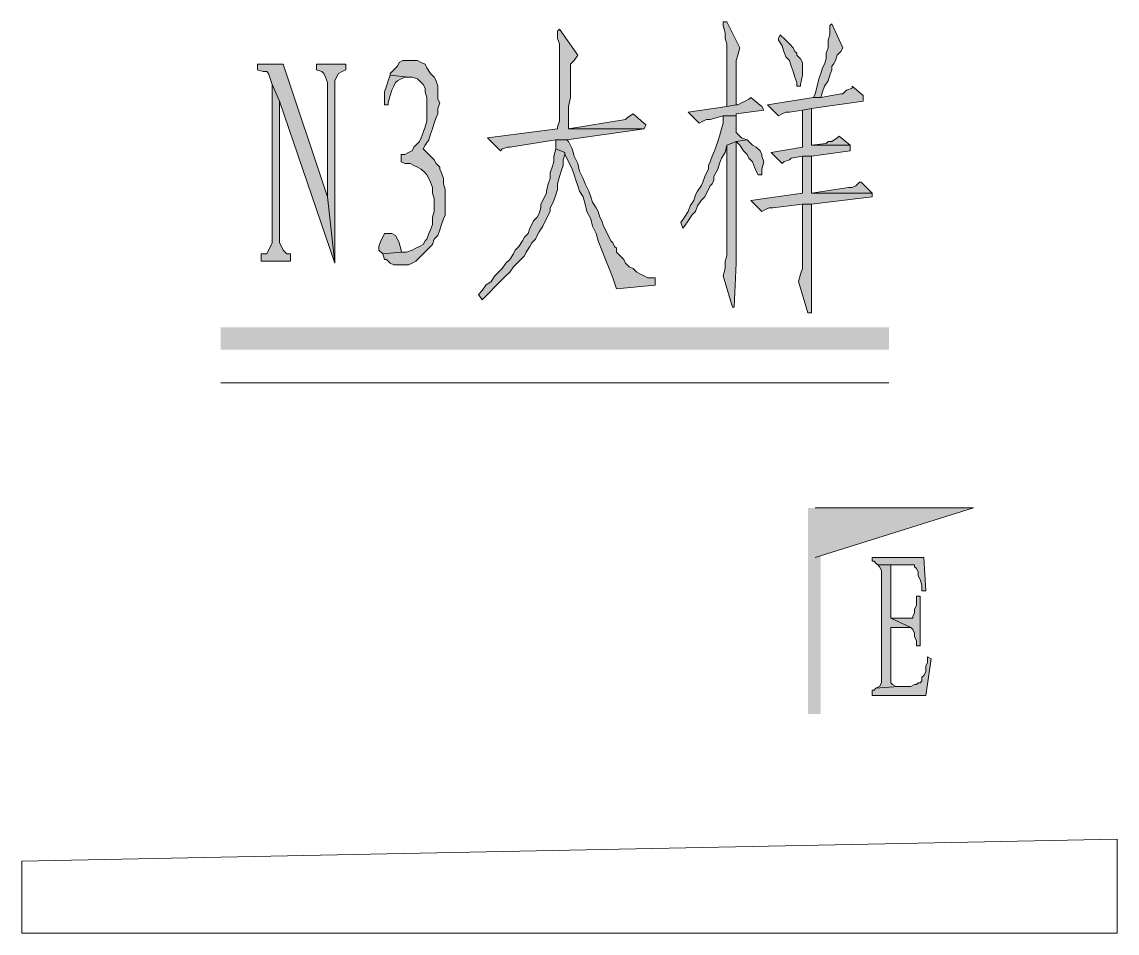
# Model space of a CAD drawing. Header units: millimetres. Extents: x 24 to 410, y 10 to 282.
# Drawn here: x 179.24 to 204.43, y 32.89 to 53.85 of the extents above; entities that cross this region are included whole.
import ezdxf

# ---------------------------------------------------------------- set-up
doc = ezdxf.new("R2010")
doc.units = ezdxf.units.MM

msp = doc.modelspace()

# ---------------------------------------------------------------- hatches: boundary and pattern name
h = msp.add_hatch(color=7)
h.dxf.hatch_style = 2
h.paths.add_polyline_path([(191.600667, 53.678667), (191.558333, 53.636333), (191.558333, 53.467), (191.600667, 53.34), (191.600667, 51.562), (191.558333, 51.435), (191.558333, 51.392667), (189.949667, 51.181), (190.246, 50.884667), (190.288333, 50.927), (190.415333, 50.969333), (190.457667, 50.969333), (191.516, 51.138667), (191.77, 51.138667), (193.548, 51.392667), (191.812333, 51.392667), (191.812333, 51.435), (191.812333, 51.900667), (191.854667, 52.112333), (191.854667, 52.874333), (191.939333, 52.959), (192.024, 53.086)])
h = msp.add_hatch(color=7)
h.dxf.hatch_style = 2
h.paths.add_polyline_path([(195.453, 53.848), (195.368333, 53.848), (195.368333, 53.763333), (195.410667, 53.594), (195.410667, 53.467), (195.453, 53.34), (195.453, 51.900667), (195.664667, 51.943), (195.664667, 52.451), (195.664667, 52.493333), (195.664667, 52.959), (195.707, 53.086), (195.749333, 53.255333)])
h = msp.add_hatch(color=7)
h.dxf.hatch_style = 2
h.paths.add_polyline_path([(197.866, 53.805667), (197.823667, 53.763333), (197.823667, 53.551667), (197.781333, 53.424667), (197.781333, 53.255333), (197.739, 53.128333), (197.739, 53.001333), (197.696667, 52.874333), (197.654333, 52.789667), (197.612, 52.662667), (197.569667, 52.535667), (197.527333, 52.366333), (197.485, 52.197), (197.442667, 52.112333), (197.612, 52.112333), (197.654333, 52.239333), (197.696667, 52.366333), (197.781333, 52.493333), (197.823667, 52.620333), (197.866, 52.747333), (197.866, 52.832), (197.908333, 52.874333), (197.950667, 52.959), (197.993, 53.086), (198.077667, 53.170667), (198.12, 53.255333)])
h = msp.add_hatch(color=7)
h.dxf.hatch_style = 2
h.paths.add_polyline_path([(196.680667, 53.551667), (196.638333, 53.467), (196.638333, 53.424667), (196.723, 53.297667), (196.765333, 53.170667), (196.807667, 53.043667), (196.892333, 52.959), (196.934667, 52.832), (196.977, 52.705), (197.019333, 52.578), (197.061667, 52.451), (197.061667, 52.366333), (197.146333, 52.366333), (197.146333, 52.408667), (197.188667, 52.620333), (197.188667, 52.916667), (197.146333, 53.001333), (197.061667, 53.086), (197.061667, 53.128333), (197.019333, 53.170667), (196.977, 53.255333), (196.892333, 53.34), (196.807667, 53.424667)])
h = msp.add_hatch(color=7)
h.dxf.hatch_style = 2
h.paths.add_polyline_path([(188.214, 52.959), (188.002333, 52.959), (187.917667, 52.916667), (187.875333, 52.832), (187.790667, 52.747333), (187.706, 52.662667), (187.706, 52.620333), (188.129333, 52.578), (188.214, 52.578), (188.341, 52.535667), (188.383333, 52.493333), (188.468, 52.408667), (188.510333, 52.324), (188.510333, 52.239333), (188.552667, 52.112333), (188.552667, 51.562), (188.510333, 51.435), (188.468, 51.308), (188.425667, 51.181), (188.383333, 51.096333), (188.341, 51.054), (188.256333, 50.969333), (188.214, 50.884667), (188.129333, 50.842333), (188.044667, 50.8), (187.96, 50.8), (187.96, 50.630667), (188.044667, 50.588333), (188.171667, 50.588333), (188.256333, 50.546), (188.341, 50.503667), (188.425667, 50.461333), (188.510333, 50.376667), (188.552667, 50.334333), (188.595, 50.249667), (188.637333, 50.165), (188.679667, 50.038), (188.679667, 49.911), (188.722, 49.784), (188.722, 49.487667), (188.679667, 49.360667), (188.679667, 49.191333), (188.637333, 49.064333), (188.595, 48.979667), (188.552667, 48.852667), (188.510333, 48.810333), (188.468, 48.725667), (188.383333, 48.683333), (188.298667, 48.641), (188.214, 48.598667), (188.087, 48.556333), (187.96, 48.556333), (187.536667, 48.514), (187.579, 48.387), (187.621333, 48.387), (187.706, 48.302333), (187.790667, 48.26), (188.129333, 48.26), (188.214, 48.302333), (188.298667, 48.344667), (188.383333, 48.429333), (188.468, 48.514), (188.552667, 48.598667), (188.637333, 48.683333), (188.679667, 48.725667), (188.722, 48.852667), (188.806667, 48.937333), (188.849, 49.064333), (188.891333, 49.191333), (188.933667, 49.318333), (188.976, 49.403), (188.976, 49.995667), (188.933667, 50.122667), (188.933667, 50.249667), (188.891333, 50.376667), (188.849, 50.461333), (188.849, 50.503667), (188.764333, 50.588333), (188.722, 50.673), (188.637333, 50.757667), (188.552667, 50.842333), (188.468, 50.927), (188.510333, 51.011667), (188.595, 51.138667), (188.637333, 51.265667), (188.679667, 51.392667), (188.722, 51.519667), (188.764333, 51.646667), (188.806667, 51.731333), (188.806667, 51.858333), (188.849, 51.985333), (188.806667, 52.07), (188.806667, 52.366333), (188.764333, 52.493333), (188.722, 52.578), (188.637333, 52.662667), (188.552667, 52.789667), (188.510333, 52.874333), (188.425667, 52.916667), (188.341, 52.959)])
h = msp.add_hatch(color=7)
h.dxf.hatch_style = 2
h.paths.add_polyline_path([(185.250667, 52.874333), (184.658, 52.874333), (184.658, 52.747333), (184.785, 52.705), (184.869667, 52.705), (184.912, 52.662667), (184.996667, 52.408667), (185.166, 52.027667), (186.436, 48.302333), (186.266667, 49.826333)])
h = msp.add_hatch(color=7)
h.dxf.hatch_style = 2
h.paths.add_polyline_path([(186.69, 52.874333), (186.012667, 52.874333), (186.012667, 52.747333), (186.139667, 52.705), (186.182, 52.662667), (186.224333, 52.578), (186.266667, 52.451), (186.266667, 49.826333), (186.436, 48.302333), (186.436, 52.493333), (186.478333, 52.578), (186.520667, 52.662667), (186.605333, 52.705), (186.69, 52.747333)])
h = msp.add_hatch(color=7)
h.dxf.hatch_style = 2
h.paths.add_polyline_path([(184.996667, 52.408667), (184.996667, 48.768), (184.954333, 48.683333), (184.912, 48.598667), (184.869667, 48.514), (184.742667, 48.514), (184.742667, 48.344667), (185.42, 48.344667), (185.42, 48.514), (185.335333, 48.514), (185.250667, 48.598667), (185.208333, 48.683333), (185.166, 48.768), (185.166, 52.027667)])
h = msp.add_hatch(color=7)
h.dxf.hatch_style = 2
h.paths.add_polyline_path([(187.706, 52.620333), (187.663667, 52.493333), (187.621333, 52.366333), (187.579, 52.239333), (187.579, 51.943), (187.663667, 51.943), (187.663667, 51.985333), (187.706, 52.154667), (187.748333, 52.281667), (187.790667, 52.366333), (187.833, 52.451), (187.875333, 52.493333), (187.96, 52.535667), (188.044667, 52.578), (188.129333, 52.578)])
h = msp.add_hatch(color=7)
h.dxf.hatch_style = 2
h.paths.add_polyline_path([(198.331667, 52.366333), (198.331667, 52.324), (198.204667, 52.281667), (198.12, 52.197), (198.077667, 52.197), (197.612, 52.112333), (197.442667, 52.112333), (196.384333, 51.943), (196.638333, 51.689), (196.723, 51.731333), (196.807667, 51.773667), (196.892333, 51.773667), (197.188667, 51.816), (197.400333, 51.858333), (198.585667, 52.027667), (198.585667, 52.154667)])
h = msp.add_hatch(color=7)
h.dxf.hatch_style = 2
h.paths.add_polyline_path([(196.003333, 52.112333), (195.961, 52.07), (195.876333, 52.027667), (195.791667, 51.985333), (195.707, 51.943), (195.664667, 51.943), (195.453, 51.900667), (194.564, 51.773667), (194.818, 51.519667), (194.902667, 51.562), (194.987333, 51.604333), (195.072, 51.604333), (195.368333, 51.689), (195.664667, 51.689), (195.664667, 51.731333), (196.299667, 51.816), (196.257333, 51.900667)])
h = msp.add_hatch(color=7)
h.dxf.hatch_style = 2
h.paths.add_polyline_path([(193.294, 51.731333), (193.167, 51.646667), (193.124667, 51.604333), (191.812333, 51.392667), (193.548, 51.392667), (193.590333, 51.477333)])
h = msp.add_hatch(color=7)
h.dxf.hatch_style = 2
h.paths.add_polyline_path([(195.664667, 51.689), (195.368333, 51.689), (195.368333, 51.519667), (195.326, 51.392667), (195.283667, 51.223333), (195.241333, 51.096333), (195.199, 50.969333), (195.156667, 50.842333), (195.114333, 50.757667), (195.072, 50.630667), (195.029667, 50.546), (195.029667, 50.461333), (194.987333, 50.376667), (194.945, 50.292), (194.902667, 50.165), (194.860333, 50.080333), (194.775667, 49.953333), (194.733333, 49.868667), (194.691, 49.741667), (194.606333, 49.614667), (194.564, 49.487667), (194.479333, 49.360667), (194.394667, 49.233667), (194.437, 49.106667), (194.479333, 49.149), (194.564, 49.276), (194.648667, 49.403), (194.733333, 49.487667), (194.775667, 49.614667), (194.860333, 49.741667), (194.945, 49.826333), (194.987333, 49.911), (195.029667, 49.995667), (195.072, 50.080333), (195.114333, 50.122667), (195.156667, 50.207333), (195.156667, 50.292), (195.199, 50.376667), (195.241333, 50.461333), (195.283667, 50.588333), (195.326, 50.715333), (195.410667, 50.842333), (195.453, 51.011667), (195.664667, 51.096333), (195.918667, 51.138667), (195.791667, 51.181), (195.707, 51.265667), (195.664667, 51.308)])
h = msp.add_hatch(color=7)
h.dxf.hatch_style = 2
h.paths.add_polyline_path([(197.400333, 51.858333), (197.188667, 51.816), (197.188667, 50.969333), (196.469, 50.842333), (196.723, 50.588333), (196.765333, 50.630667), (196.892333, 50.673), (196.934667, 50.715333), (197.188667, 50.757667), (197.400333, 50.757667), (198.289333, 50.884667), (198.289333, 51.011667), (197.400333, 51.011667)])
h = msp.add_hatch(color=7)
h.dxf.hatch_style = 2
h.paths.add_polyline_path([(191.77, 51.138667), (191.516, 51.138667), (191.516, 51.054), (191.516, 50.927), (191.727667, 50.842333), (191.727667, 50.8), (191.77, 50.715333), (191.812333, 50.630667), (191.854667, 50.546), (191.897, 50.461333), (191.939333, 50.334333), (191.981667, 50.207333), (192.024, 50.080333), (192.066333, 49.953333), (192.151, 49.826333), (192.193333, 49.657), (192.235667, 49.487667), (192.320333, 49.318333), (192.362667, 49.149), (192.447333, 48.979667), (192.489667, 48.810333), (192.574333, 48.598667), (192.659, 48.387), (192.743667, 48.175333), (192.828333, 47.963667), (192.913, 47.709667), (193.802, 47.794333), (193.802, 47.963667), (193.759667, 47.963667), (193.632667, 47.963667), (193.548, 48.006), (193.463333, 48.048333), (193.378667, 48.090667), (193.294, 48.175333), (193.209333, 48.217667), (193.124667, 48.302333), (193.082333, 48.387), (192.997667, 48.471667), (192.913, 48.556333), (192.913, 48.641), (192.870667, 48.683333), (192.828333, 48.768), (192.786, 48.810333), (192.743667, 48.895), (192.701333, 48.979667), (192.659, 49.064333), (192.616667, 49.149), (192.574333, 49.276), (192.532, 49.360667), (192.489667, 49.487667), (192.447333, 49.572333), (192.362667, 49.699333), (192.320333, 49.826333), (192.278, 49.953333), (192.193333, 50.122667), (192.151, 50.249667), (192.066333, 50.419), (192.024, 50.588333), (191.939333, 50.757667), (191.897, 50.927), (191.812333, 51.096333)])
h = msp.add_hatch(color=7)
h.dxf.hatch_style = 2
h.paths.add_polyline_path([(195.918667, 51.138667), (195.664667, 51.096333), (195.749333, 51.011667), (195.834, 50.884667), (195.918667, 50.8), (195.961, 50.715333), (196.045667, 50.630667), (196.088, 50.503667), (196.130333, 50.419), (196.172667, 50.334333), (196.257333, 50.334333), (196.257333, 50.461333), (196.299667, 50.630667), (196.257333, 50.757667), (196.257333, 50.8), (196.215, 50.884667), (196.130333, 50.969333), (196.045667, 51.011667), (196.003333, 51.054)])
h = msp.add_hatch(color=7)
h.dxf.hatch_style = 2
h.paths.add_polyline_path([(198.035333, 51.223333), (197.993, 51.181), (197.866, 51.096333), (197.781333, 51.096333), (197.739, 51.054), (197.400333, 51.011667), (198.289333, 51.011667)])
h = msp.add_hatch(color=7)
h.dxf.hatch_style = 2
h.paths.add_polyline_path([(191.516, 50.927), (191.473667, 50.757667), (191.473667, 50.630667), (191.431333, 50.503667), (191.389, 50.376667), (191.389, 50.249667), (191.346667, 50.122667), (191.304333, 49.953333), (191.304333, 49.911), (191.262, 49.826333), (191.219667, 49.741667), (191.177333, 49.657), (191.177333, 49.572333), (191.135, 49.445333), (191.092667, 49.360667), (191.008, 49.276), (190.965667, 49.191333), (190.923333, 49.106667), (190.881, 48.979667), (190.796333, 48.895), (190.754, 48.810333), (190.669333, 48.683333), (190.584667, 48.598667), (190.542333, 48.514), (190.457667, 48.387), (190.373, 48.302333), (190.288333, 48.175333), (190.203667, 48.090667), (190.119, 48.006), (190.034333, 47.879), (189.907333, 47.794333), (189.822667, 47.667333), (189.738, 47.582667), (189.822667, 47.455667), (189.907333, 47.540333), (189.992, 47.625), (190.119, 47.752), (190.203667, 47.836667), (190.288333, 47.921333), (190.373, 48.006), (190.457667, 48.090667), (190.542333, 48.217667), (190.627, 48.302333), (190.711667, 48.387), (190.796333, 48.471667), (190.838667, 48.556333), (190.923333, 48.683333), (190.965667, 48.768), (191.050333, 48.852667), (191.092667, 48.937333), (191.135, 49.022), (191.219667, 49.149), (191.262, 49.233667), (191.304333, 49.318333), (191.346667, 49.403), (191.389, 49.487667), (191.389, 49.572333), (191.431333, 49.657), (191.473667, 49.741667), (191.516, 49.868667), (191.558333, 49.995667), (191.558333, 50.122667), (191.600667, 50.292), (191.643, 50.419), (191.685333, 50.546), (191.685333, 50.673), (191.727667, 50.8), (191.727667, 50.842333)])
h = msp.add_hatch(color=7)
h.dxf.hatch_style = 2
h.paths.add_polyline_path([(195.664667, 51.096333), (195.453, 51.011667), (195.453, 48.471667), (195.410667, 48.344667), (195.410667, 48.175333), (195.368333, 48.006), (195.58, 47.286333), (195.622333, 47.286333), (195.664667, 48.302333)])
h = msp.add_hatch(color=7)
h.dxf.hatch_style = 2
h.paths.add_polyline_path([(197.400333, 50.757667), (197.188667, 50.757667), (197.188667, 50.673), (197.188667, 49.911), (196.003333, 49.741667), (196.257333, 49.487667), (196.342, 49.53), (196.426667, 49.572333), (196.511333, 49.572333), (197.188667, 49.657), (197.400333, 49.657), (198.797333, 49.826333), (198.797333, 49.911), (197.400333, 49.911)])
h = msp.add_hatch(color=7)
h.dxf.hatch_style = 2
h.paths.add_polyline_path([(198.543333, 50.165), (198.501, 50.165), (198.416333, 50.080333), (198.331667, 50.038), (198.247, 50.038), (197.400333, 49.911), (198.797333, 49.911)])
h = msp.add_hatch(color=7)
h.dxf.hatch_style = 2
h.paths.add_polyline_path([(197.400333, 49.657), (197.188667, 49.657), (197.188667, 49.572333), (197.188667, 48.175333), (197.146333, 48.048333), (197.104, 47.879), (197.315667, 47.159333), (197.400333, 47.159333), (197.400333, 48.133)])
h = msp.add_hatch(color=7)
h.dxf.hatch_style = 2
h.paths.add_polyline_path([(187.663667, 48.979667), (187.579, 48.979667), (187.536667, 48.895), (187.494333, 48.810333), (187.452, 48.683333), (187.452, 48.598667), (187.536667, 48.514), (187.96, 48.556333), (187.96, 48.598667), (187.917667, 48.768), (187.875333, 48.852667), (187.833, 48.937333), (187.748333, 48.979667)])
h = msp.add_hatch(color=7)
h.dxf.hatch_style = 2
h.paths.add_polyline_path([(183.811333, 46.820667), (183.811333, 46.312667), (199.178333, 46.820667)])
h = msp.add_hatch(color=7)
h.dxf.hatch_style = 2
h.paths.add_polyline_path([(183.811333, 46.312667), (199.178333, 46.820667), (199.178333, 46.312667)])
h = msp.add_hatch(color=7)
h.dxf.hatch_style = 2
h.paths.add_polyline_path([(197.315667, 37.930667), (197.612, 37.930667), (197.315667, 42.672)])
h = msp.add_hatch(color=7)
h.dxf.hatch_style = 2
h.paths.add_polyline_path([(197.612, 37.930667), (197.315667, 42.672), (197.612, 42.672)])
h = msp.add_hatch(color=7)
h.dxf.hatch_style = 2
h.paths.add_polyline_path([(197.485, 42.672), (201.125667, 42.672)])
h = msp.add_hatch(color=7)
h.dxf.hatch_style = 2
h.paths.add_polyline_path([(197.485, 42.672), (201.125667, 42.672), (197.485, 41.529)])
h = msp.add_hatch(color=7)
h.dxf.hatch_style = 2
h.paths.add_polyline_path([(199.982667, 41.529), (198.797333, 41.529), (198.797333, 41.444333), (198.839667, 41.444333), (198.882, 41.402), (198.924333, 41.359667), (199.771, 41.359667), (199.771, 41.317333), (199.813333, 41.275), (199.855667, 41.190333), (199.855667, 41.105667), (199.898, 41.021), (199.940333, 40.894), (199.940333, 40.767), (200.025, 40.767)])
h = msp.add_hatch(color=7)
h.dxf.hatch_style = 2
h.paths.add_polyline_path([(198.924333, 41.359667), (198.966667, 41.317333), (199.009, 41.232667), (199.009, 38.650333), (198.966667, 38.565667), (198.882, 38.523333), (199.39, 38.565667), (199.347667, 38.565667), (199.263, 38.608), (199.220667, 38.650333), (199.220667, 39.920333), (199.686333, 39.920333), (199.220667, 40.132), (199.220667, 41.359667), (199.728667, 41.359667)])
h = msp.add_hatch(color=7)
h.dxf.hatch_style = 2
h.paths.add_polyline_path([(199.898, 40.64), (199.813333, 40.64), (199.813333, 40.555333), (199.813333, 40.428333), (199.771, 40.343667), (199.771, 40.259), (199.728667, 40.174333), (199.728667, 40.132), (199.220667, 40.132), (199.686333, 39.920333), (199.728667, 39.878), (199.771, 39.793333), (199.771, 39.708667), (199.813333, 39.624), (199.813333, 39.497), (199.898, 39.497)])
h = msp.add_hatch(color=7)
h.dxf.hatch_style = 2
h.paths.add_polyline_path([(200.067333, 39.243), (200.067333, 39.116), (200.025, 39.031333), (200.025, 38.904333), (199.982667, 38.819667), (199.940333, 38.777333), (199.940333, 38.692667), (199.898, 38.650333), (199.855667, 38.650333), (199.813333, 38.608), (199.771, 38.608), (199.686333, 38.565667), (199.39, 38.565667), (198.882, 38.523333), (198.839667, 38.481), (198.797333, 38.481), (198.797333, 38.354), (200.025, 38.354), (200.152, 39.200667)])

# ---------------------------------------------------------------- linework, layer by layer
at = {"color": 7, "lineweight": 0}
for points in [[(191.600667, 53.678667), (191.558333, 53.636333), (191.558333, 53.467), (191.600667, 53.34), (191.600667, 51.562), (191.558333, 51.435), (191.558333, 51.392667), (189.949667, 51.181), (190.246, 50.884667), (190.288333, 50.927), (190.415333, 50.969333), (190.457667, 50.969333), (191.516, 51.138667), (191.77, 51.138667), (193.548, 51.392667), (191.812333, 51.392667), (191.812333, 51.435), (191.812333, 51.900667), (191.854667, 52.112333), (191.854667, 52.874333), (191.939333, 52.959), (192.024, 53.086)], [(195.453, 53.848), (195.368333, 53.848), (195.368333, 53.763333), (195.410667, 53.594), (195.410667, 53.467), (195.453, 53.34), (195.453, 51.900667), (195.664667, 51.943), (195.664667, 52.451), (195.664667, 52.493333), (195.664667, 52.959), (195.707, 53.086), (195.749333, 53.255333)], [(197.866, 53.805667), (197.823667, 53.763333), (197.823667, 53.551667), (197.781333, 53.424667), (197.781333, 53.255333), (197.739, 53.128333), (197.739, 53.001333), (197.696667, 52.874333), (197.654333, 52.789667), (197.612, 52.662667), (197.569667, 52.535667), (197.527333, 52.366333), (197.485, 52.197), (197.442667, 52.112333), (197.612, 52.112333), (197.654333, 52.239333), (197.696667, 52.366333), (197.781333, 52.493333), (197.823667, 52.620333), (197.866, 52.747333), (197.866, 52.832), (197.908333, 52.874333), (197.950667, 52.959), (197.993, 53.086), (198.077667, 53.170667), (198.12, 53.255333)], [(196.680667, 53.551667), (196.638333, 53.467), (196.638333, 53.424667), (196.723, 53.297667), (196.765333, 53.170667), (196.807667, 53.043667), (196.892333, 52.959), (196.934667, 52.832), (196.977, 52.705), (197.019333, 52.578), (197.061667, 52.451), (197.061667, 52.366333), (197.146333, 52.366333), (197.146333, 52.408667), (197.188667, 52.620333), (197.188667, 52.916667), (197.146333, 53.001333), (197.061667, 53.086), (197.061667, 53.128333), (197.019333, 53.170667), (196.977, 53.255333), (196.892333, 53.34), (196.807667, 53.424667)], [(188.214, 52.959), (188.002333, 52.959), (187.917667, 52.916667), (187.875333, 52.832), (187.790667, 52.747333), (187.706, 52.662667), (187.706, 52.620333), (188.129333, 52.578), (188.214, 52.578), (188.341, 52.535667), (188.383333, 52.493333), (188.468, 52.408667), (188.510333, 52.324), (188.510333, 52.239333), (188.552667, 52.112333), (188.552667, 51.562), (188.510333, 51.435), (188.468, 51.308), (188.425667, 51.181), (188.383333, 51.096333), (188.341, 51.054), (188.256333, 50.969333), (188.214, 50.884667), (188.129333, 50.842333), (188.044667, 50.8), (187.96, 50.8), (187.96, 50.630667), (188.044667, 50.588333), (188.171667, 50.588333), (188.256333, 50.546), (188.341, 50.503667), (188.425667, 50.461333), (188.510333, 50.376667), (188.552667, 50.334333), (188.595, 50.249667), (188.637333, 50.165), (188.679667, 50.038), (188.679667, 49.911), (188.722, 49.784), (188.722, 49.487667), (188.679667, 49.360667), (188.679667, 49.191333), (188.637333, 49.064333), (188.595, 48.979667), (188.552667, 48.852667), (188.510333, 48.810333), (188.468, 48.725667), (188.383333, 48.683333), (188.298667, 48.641), (188.214, 48.598667), (188.087, 48.556333), (187.96, 48.556333), (187.536667, 48.514), (187.579, 48.387), (187.621333, 48.387), (187.706, 48.302333), (187.790667, 48.26), (188.129333, 48.26), (188.214, 48.302333), (188.298667, 48.344667), (188.383333, 48.429333), (188.468, 48.514), (188.552667, 48.598667), (188.637333, 48.683333), (188.679667, 48.725667), (188.722, 48.852667), (188.806667, 48.937333), (188.849, 49.064333), (188.891333, 49.191333), (188.933667, 49.318333), (188.976, 49.403), (188.976, 49.995667), (188.933667, 50.122667), (188.933667, 50.249667), (188.891333, 50.376667), (188.849, 50.461333), (188.849, 50.503667), (188.764333, 50.588333), (188.722, 50.673), (188.637333, 50.757667), (188.552667, 50.842333), (188.468, 50.927), (188.510333, 51.011667), (188.595, 51.138667), (188.637333, 51.265667), (188.679667, 51.392667), (188.722, 51.519667), (188.764333, 51.646667), (188.806667, 51.731333), (188.806667, 51.858333), (188.849, 51.985333), (188.806667, 52.07), (188.806667, 52.366333), (188.764333, 52.493333), (188.722, 52.578), (188.637333, 52.662667), (188.552667, 52.789667), (188.510333, 52.874333), (188.425667, 52.916667), (188.341, 52.959)], [(185.250667, 52.874333), (184.658, 52.874333), (184.658, 52.747333), (184.785, 52.705), (184.869667, 52.705), (184.912, 52.662667), (184.996667, 52.408667), (185.166, 52.027667), (186.436, 48.302333), (186.266667, 49.826333)], [(186.69, 52.874333), (186.012667, 52.874333), (186.012667, 52.747333), (186.139667, 52.705), (186.182, 52.662667), (186.224333, 52.578), (186.266667, 52.451), (186.266667, 49.826333), (186.436, 48.302333), (186.436, 52.493333), (186.478333, 52.578), (186.520667, 52.662667), (186.605333, 52.705), (186.69, 52.747333)], [(184.996667, 52.408667), (184.996667, 48.768), (184.954333, 48.683333), (184.912, 48.598667), (184.869667, 48.514), (184.742667, 48.514), (184.742667, 48.344667), (185.42, 48.344667), (185.42, 48.514), (185.335333, 48.514), (185.250667, 48.598667), (185.208333, 48.683333), (185.166, 48.768), (185.166, 52.027667)], [(187.706, 52.620333), (187.663667, 52.493333), (187.621333, 52.366333), (187.579, 52.239333), (187.579, 51.943), (187.663667, 51.943), (187.663667, 51.985333), (187.706, 52.154667), (187.748333, 52.281667), (187.790667, 52.366333), (187.833, 52.451), (187.875333, 52.493333), (187.96, 52.535667), (188.044667, 52.578), (188.129333, 52.578)], [(198.331667, 52.366333), (198.331667, 52.324), (198.204667, 52.281667), (198.12, 52.197), (198.077667, 52.197), (197.612, 52.112333), (197.442667, 52.112333), (196.384333, 51.943), (196.638333, 51.689), (196.723, 51.731333), (196.807667, 51.773667), (196.892333, 51.773667), (197.188667, 51.816), (197.400333, 51.858333), (198.585667, 52.027667), (198.585667, 52.154667)], [(196.003333, 52.112333), (195.961, 52.07), (195.876333, 52.027667), (195.791667, 51.985333), (195.707, 51.943), (195.664667, 51.943), (195.453, 51.900667), (194.564, 51.773667), (194.818, 51.519667), (194.902667, 51.562), (194.987333, 51.604333), (195.072, 51.604333), (195.368333, 51.689), (195.664667, 51.689), (195.664667, 51.731333), (196.299667, 51.816), (196.257333, 51.900667)], [(193.294, 51.731333), (193.167, 51.646667), (193.124667, 51.604333), (191.812333, 51.392667), (193.548, 51.392667), (193.590333, 51.477333)], [(195.664667, 51.689), (195.368333, 51.689), (195.368333, 51.519667), (195.326, 51.392667), (195.283667, 51.223333), (195.241333, 51.096333), (195.199, 50.969333), (195.156667, 50.842333), (195.114333, 50.757667), (195.072, 50.630667), (195.029667, 50.546), (195.029667, 50.461333), (194.987333, 50.376667), (194.945, 50.292), (194.902667, 50.165), (194.860333, 50.080333), (194.775667, 49.953333), (194.733333, 49.868667), (194.691, 49.741667), (194.606333, 49.614667), (194.564, 49.487667), (194.479333, 49.360667), (194.394667, 49.233667), (194.437, 49.106667), (194.479333, 49.149), (194.564, 49.276), (194.648667, 49.403), (194.733333, 49.487667), (194.775667, 49.614667), (194.860333, 49.741667), (194.945, 49.826333), (194.987333, 49.911), (195.029667, 49.995667), (195.072, 50.080333), (195.114333, 50.122667), (195.156667, 50.207333), (195.156667, 50.292), (195.199, 50.376667), (195.241333, 50.461333), (195.283667, 50.588333), (195.326, 50.715333), (195.410667, 50.842333), (195.453, 51.011667), (195.664667, 51.096333), (195.918667, 51.138667), (195.791667, 51.181), (195.707, 51.265667), (195.664667, 51.308)], [(197.400333, 51.858333), (197.188667, 51.816), (197.188667, 50.969333), (196.469, 50.842333), (196.723, 50.588333), (196.765333, 50.630667), (196.892333, 50.673), (196.934667, 50.715333), (197.188667, 50.757667), (197.400333, 50.757667), (198.289333, 50.884667), (198.289333, 51.011667), (197.400333, 51.011667)], [(191.77, 51.138667), (191.516, 51.138667), (191.516, 51.054), (191.516, 50.927), (191.727667, 50.842333), (191.727667, 50.8), (191.77, 50.715333), (191.812333, 50.630667), (191.854667, 50.546), (191.897, 50.461333), (191.939333, 50.334333), (191.981667, 50.207333), (192.024, 50.080333), (192.066333, 49.953333), (192.151, 49.826333), (192.193333, 49.657), (192.235667, 49.487667), (192.320333, 49.318333), (192.362667, 49.149), (192.447333, 48.979667), (192.489667, 48.810333), (192.574333, 48.598667), (192.659, 48.387), (192.743667, 48.175333), (192.828333, 47.963667), (192.913, 47.709667), (193.802, 47.794333), (193.802, 47.963667), (193.759667, 47.963667), (193.632667, 47.963667), (193.548, 48.006), (193.463333, 48.048333), (193.378667, 48.090667), (193.294, 48.175333), (193.209333, 48.217667), (193.124667, 48.302333), (193.082333, 48.387), (192.997667, 48.471667), (192.913, 48.556333), (192.913, 48.641), (192.870667, 48.683333), (192.828333, 48.768), (192.786, 48.810333), (192.743667, 48.895), (192.701333, 48.979667), (192.659, 49.064333), (192.616667, 49.149), (192.574333, 49.276), (192.532, 49.360667), (192.489667, 49.487667), (192.447333, 49.572333), (192.362667, 49.699333), (192.320333, 49.826333), (192.278, 49.953333), (192.193333, 50.122667), (192.151, 50.249667), (192.066333, 50.419), (192.024, 50.588333), (191.939333, 50.757667), (191.897, 50.927), (191.812333, 51.096333)], [(195.918667, 51.138667), (195.664667, 51.096333), (195.749333, 51.011667), (195.834, 50.884667), (195.918667, 50.8), (195.961, 50.715333), (196.045667, 50.630667), (196.088, 50.503667), (196.130333, 50.419), (196.172667, 50.334333), (196.257333, 50.334333), (196.257333, 50.461333), (196.299667, 50.630667), (196.257333, 50.757667), (196.257333, 50.8), (196.215, 50.884667), (196.130333, 50.969333), (196.045667, 51.011667), (196.003333, 51.054)], [(198.035333, 51.223333), (197.993, 51.181), (197.866, 51.096333), (197.781333, 51.096333), (197.739, 51.054), (197.400333, 51.011667), (198.289333, 51.011667)], [(191.516, 50.927), (191.473667, 50.757667), (191.473667, 50.630667), (191.431333, 50.503667), (191.389, 50.376667), (191.389, 50.249667), (191.346667, 50.122667), (191.304333, 49.953333), (191.304333, 49.911), (191.262, 49.826333), (191.219667, 49.741667), (191.177333, 49.657), (191.177333, 49.572333), (191.135, 49.445333), (191.092667, 49.360667), (191.008, 49.276), (190.965667, 49.191333), (190.923333, 49.106667), (190.881, 48.979667), (190.796333, 48.895), (190.754, 48.810333), (190.669333, 48.683333), (190.584667, 48.598667), (190.542333, 48.514), (190.457667, 48.387), (190.373, 48.302333), (190.288333, 48.175333), (190.203667, 48.090667), (190.119, 48.006), (190.034333, 47.879), (189.907333, 47.794333), (189.822667, 47.667333), (189.738, 47.582667), (189.822667, 47.455667), (189.907333, 47.540333), (189.992, 47.625), (190.119, 47.752), (190.203667, 47.836667), (190.288333, 47.921333), (190.373, 48.006), (190.457667, 48.090667), (190.542333, 48.217667), (190.627, 48.302333), (190.711667, 48.387), (190.796333, 48.471667), (190.838667, 48.556333), (190.923333, 48.683333), (190.965667, 48.768), (191.050333, 48.852667), (191.092667, 48.937333), (191.135, 49.022), (191.219667, 49.149), (191.262, 49.233667), (191.304333, 49.318333), (191.346667, 49.403), (191.389, 49.487667), (191.389, 49.572333), (191.431333, 49.657), (191.473667, 49.741667), (191.516, 49.868667), (191.558333, 49.995667), (191.558333, 50.122667), (191.600667, 50.292), (191.643, 50.419), (191.685333, 50.546), (191.685333, 50.673), (191.727667, 50.8), (191.727667, 50.842333)], [(195.664667, 51.096333), (195.453, 51.011667), (195.453, 48.471667), (195.410667, 48.344667), (195.410667, 48.175333), (195.368333, 48.006), (195.58, 47.286333), (195.622333, 47.286333), (195.664667, 48.302333)], [(197.400333, 50.757667), (197.188667, 50.757667), (197.188667, 50.673), (197.188667, 49.911), (196.003333, 49.741667), (196.257333, 49.487667), (196.342, 49.53), (196.426667, 49.572333), (196.511333, 49.572333), (197.188667, 49.657), (197.400333, 49.657), (198.797333, 49.826333), (198.797333, 49.911), (197.400333, 49.911)], [(198.543333, 50.165), (198.501, 50.165), (198.416333, 50.080333), (198.331667, 50.038), (198.247, 50.038), (197.400333, 49.911), (198.797333, 49.911)], [(197.400333, 49.657), (197.188667, 49.657), (197.188667, 49.572333), (197.188667, 48.175333), (197.146333, 48.048333), (197.104, 47.879), (197.315667, 47.159333), (197.400333, 47.159333), (197.400333, 48.133)], [(187.663667, 48.979667), (187.579, 48.979667), (187.536667, 48.895), (187.494333, 48.810333), (187.452, 48.683333), (187.452, 48.598667), (187.536667, 48.514), (187.96, 48.556333), (187.96, 48.598667), (187.917667, 48.768), (187.875333, 48.852667), (187.833, 48.937333), (187.748333, 48.979667)], [(199.982667, 41.529), (198.797333, 41.529), (198.797333, 41.444333), (198.839667, 41.444333), (198.882, 41.402), (198.924333, 41.359667), (199.771, 41.359667), (199.771, 41.317333), (199.813333, 41.275), (199.855667, 41.190333), (199.855667, 41.105667), (199.898, 41.021), (199.940333, 40.894), (199.940333, 40.767), (200.025, 40.767)], [(198.924333, 41.359667), (198.966667, 41.317333), (199.009, 41.232667), (199.009, 38.650333), (198.966667, 38.565667), (198.882, 38.523333), (199.39, 38.565667), (199.347667, 38.565667), (199.263, 38.608), (199.220667, 38.650333), (199.220667, 39.920333), (199.686333, 39.920333), (199.220667, 40.132), (199.220667, 41.359667), (199.728667, 41.359667)], [(199.898, 40.64), (199.813333, 40.64), (199.813333, 40.555333), (199.813333, 40.428333), (199.771, 40.343667), (199.771, 40.259), (199.728667, 40.174333), (199.728667, 40.132), (199.220667, 40.132), (199.686333, 39.920333), (199.728667, 39.878), (199.771, 39.793333), (199.771, 39.708667), (199.813333, 39.624), (199.813333, 39.497), (199.898, 39.497)], [(200.067333, 39.243), (200.067333, 39.116), (200.025, 39.031333), (200.025, 38.904333), (199.982667, 38.819667), (199.940333, 38.777333), (199.940333, 38.692667), (199.898, 38.650333), (199.855667, 38.650333), (199.813333, 38.608), (199.771, 38.608), (199.686333, 38.565667), (199.39, 38.565667), (198.882, 38.523333), (198.839667, 38.481), (198.797333, 38.481), (198.797333, 38.354), (200.025, 38.354), (200.152, 39.200667)]]:
    msp.add_lwpolyline(points, close=True, dxfattribs=at)
for points in [[(183.811333, 45.550667), (199.178333, 45.550667)], [(197.485, 42.672), (201.125667, 42.672), (197.485, 41.529)], [(179.239333, 34.544), (204.427667, 35.052), (204.427667, 32.893)], [(179.239333, 34.544), (179.239333, 32.893), (204.427667, 32.893)]]:
    msp.add_lwpolyline(points, dxfattribs=at)

doc.saveas('drawing.dxf')
